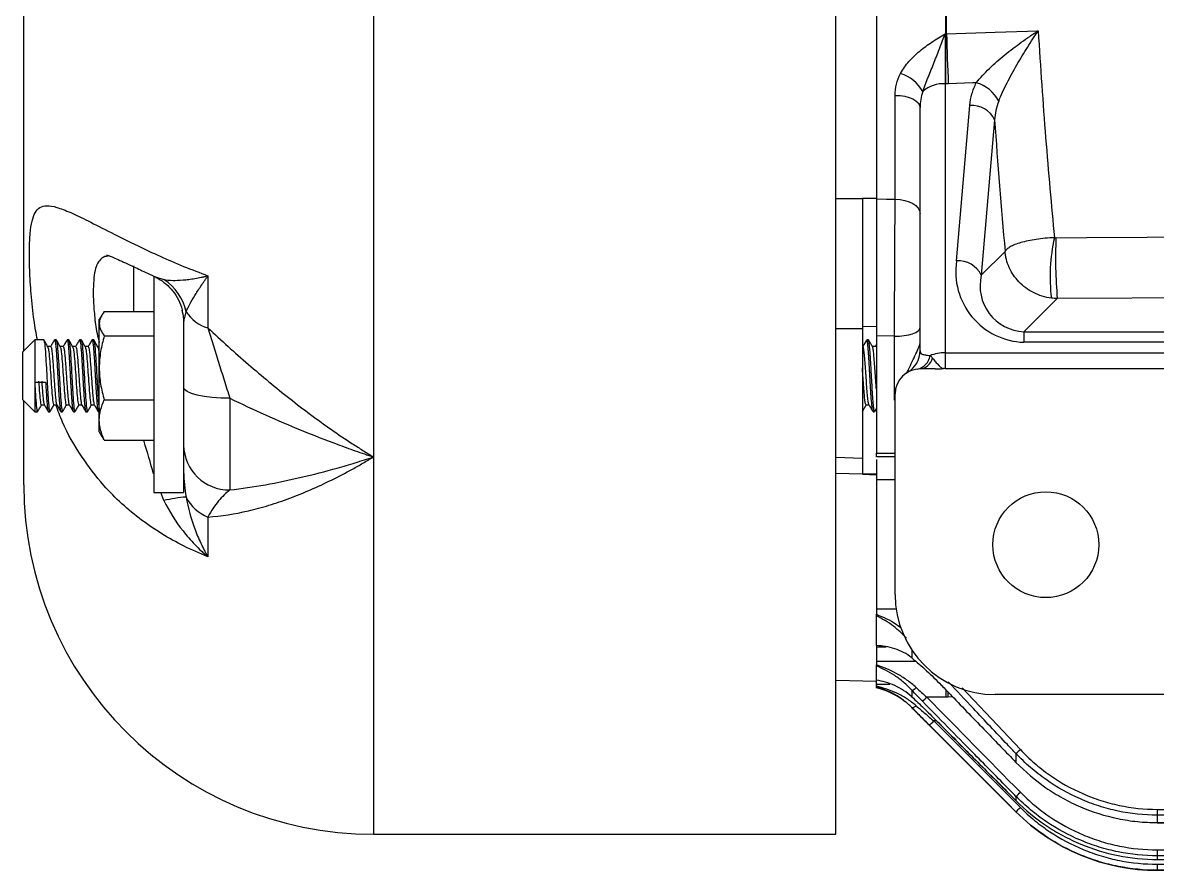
# Paper-space layout '_Bottom' of a CAD drawing. Header units: inches. Extents: x -10.2 to 13.8, y -6.6 to 10.2.
# Drawn here: x -10.12 to -4.44, y -6.63 to -2.39 of the extents above; entities that cross this region are included whole.
import ezdxf

# ---------------------------------------------------------------- set-up
doc = ezdxf.new("R2010")
doc.units = ezdxf.units.IN
doc.header["$MEASUREMENT"] = 0

psp = doc.layouts.new('_Bottom')

# ---------------------------------------------------------------- linework, layer by layer
at = {"color": 7, "linetype": 'Continuous', "lineweight": 25}
for p, q in [((-6.0475, -6.4497), (-6.0475, 6.4497)), ((-10.11, -4.0293), (-10.11, 4.0293)), ((-5.844, 3.2684), (-5.844, -3.2684)), ((-5.4972, -2.6921), (-5.4972, 2.6921)), ((-5.4928, -2.4416), (-5.4928, 2.4416)), ((-8.36, -2.2884), (-8.36, -6.4497)), ((-5.5, -2.4418), (-5.5, -4.1182)), ((-5.5, -2.4418), (-5.4972, -2.4418)), ((-5.4972, -2.6921), (-5.5, -2.6921)), ((-5.75, -3.2706), (-5.75, -2.7505)), ((-5.625, -4.0285), (-5.625, -2.8108)), ((-5.4432, -3.5795), (-5.3763, -2.8011)), ((-5.2522, -2.8728), (-5.3191, -3.6512)), ((-6.0475, -3.2666), (-5.914, -3.2674)), ((-5.844, -3.2672), (-5.914, -3.2674)), ((-5.3191, -3.6512), (-5.1999, -3.532)), ((-9.4654, -3.6522), (-9.4504, -3.6591)), ((-9.4588, -3.658), (-9.4588, -4.7383)), ((-9.188, -3.6534), (-9.188, -3.9144)), ((-4.9391, -3.7674), (-5.106, -3.9344)), ((-9.7189, -3.8506), (-9.7318, -3.873)), ((-9.7067, -3.8327), (-9.4588, -3.8327)), ((-9.7318, -4.4355), (-9.7318, -3.873)), ((-9.3097, -3.8648), (-9.3097, -4.7383)), ((-5.914, -3.9078), (-5.844, -3.9063)), ((-9.7067, -3.9538), (-9.4588, -3.9538)), ((-5.914, -3.9189), (-6.0475, -3.9193)), ((-5.914, -3.9189), (-5.914, -4.6471)), ((-5.7533, -3.9558), (-5.844, -3.9544)), ((-5.844, -3.9544), (-5.844, -4.5412)), ((-5.7533, -4.2755), (-5.7533, -3.9558)), ((-5.106, -3.9344), (-2.894, -3.9344)), ((-5.106, -3.9344), (-5.106, -3.9867)), ((-10.055, -3.9743), (-10.115, -4.0343)), ((-10.0099, -3.9743), (-10.055, -3.9743)), ((-10.055, -3.9743), (-10.055, -4.3343)), ((-10.0099, -3.9758), (-10.0095, -3.9744)), ((-9.9747, -4.0081), (-9.9898, -4.0081)), ((-9.9474, -3.9743), (-9.9552, -3.9743)), ((-9.9474, -3.9758), (-9.947, -3.9744)), ((-9.9122, -4.0081), (-9.9273, -4.0081)), ((-9.8849, -3.9743), (-9.8927, -3.9743)), ((-9.8849, -3.9758), (-9.8845, -3.9744)), ((-9.8497, -4.0081), (-9.8648, -4.0081)), ((-9.8224, -3.9743), (-9.8302, -3.9743)), ((-9.8224, -3.9758), (-9.822, -3.9744)), ((-9.7872, -4.0081), (-9.8023, -4.0081)), ((-9.7599, -3.9743), (-9.7677, -3.9743)), ((-9.7599, -3.9758), (-9.7595, -3.9744)), ((-9.7318, -4.0081), (-9.7398, -4.0081)), ((-5.8838, -3.9743), (-5.8917, -3.9743)), ((-5.8486, -4.0081), (-5.8637, -4.0081)), ((-5.8443, -3.9996), (-5.8497, -4.0088)), ((-2.894, -3.9867), (-5.106, -3.9867)), ((-10.115, -4.2743), (-10.115, -4.0343)), ((-5.5, -4.039), (-2.3598, -4.039)), ((-5.5496, -4.12), (-5.625, -4.12)), ((-5.5, -4.1182), (-2.37, -4.1182)), ((-10.055, -4.1864), (-10.0003, -4.1864)), ((-5.75, -5.25), (-5.75, -4.245)), ((-10.115, -4.2743), (-10.055, -4.3343)), ((-10.11, -4.6997), (-10.11, -4.2793)), ((-10.0216, -4.3004), (-10.0066, -4.3004)), ((-9.9591, -4.3004), (-9.9441, -4.3004)), ((-9.8966, -4.3004), (-9.8816, -4.3004)), ((-9.8341, -4.3004), (-9.8191, -4.3004)), ((-9.7716, -4.3004), (-9.7566, -4.3004)), ((-9.7067, -4.2753), (-9.4588, -4.2753)), ((-9.0788, -4.2669), (-9.0788, -4.7259)), ((-5.8955, -4.3004), (-5.8805, -4.3004)), ((-10.055, -4.3343), (-10.0411, -4.3343)), ((-9.9865, -4.3343), (-9.9786, -4.3343)), ((-9.9239, -4.3343), (-9.9161, -4.3343)), ((-9.8614, -4.3343), (-9.8536, -4.3343)), ((-9.7989, -4.3343), (-9.7911, -4.3343)), ((-9.7365, -4.3343), (-9.7318, -4.3343)), ((-5.8604, -4.3343), (-5.8526, -4.3343)), ((-5.8516, -4.3333), (-5.8435, -4.3195)), ((-9.7318, -4.4355), (-9.7189, -4.4579)), ((-9.7067, -4.4758), (-9.718, -4.4574)), ((-9.7067, -4.4758), (-9.4588, -4.4758)), ((-6.0475, -4.5624), (-5.914, -4.5659)), ((-5.75, -4.56), (-5.844, -4.56)), ((-5.914, -4.6471), (-6.0475, -4.6434)), ((-5.844, -4.6469), (-5.914, -4.6471)), ((-5.914, -4.6471), (-5.844, -4.6495)), ((-5.844, -4.6759), (-5.844, -5.3484)), ((-9.4588, -4.7383), (-9.3097, -4.7383)), ((-9.188, -4.8614), (-9.188, -5.0604)), ((-5.844, -5.5049), (-5.844, -5.3558)), ((-5.844, -5.5064), (-5.844, -5.6021)), ((-5.844, -5.7087), (-5.844, -5.6073)), ((-6.0475, -5.6773), (-5.844, -5.6826)), ((-5.844, -5.7161), (-5.844, -5.7116)), ((-5.6663, -5.7284), (-5.6663, -5.762)), ((-5.5194, -5.7035), (-5.5111, -5.7121)), ((-5.5106, -5.7115), (-5.511, -5.712)), ((-5.4972, -5.7633), (-5.591, -5.7633)), ((5.25, -5.75), (-5.25, -5.75)), ((-5.6663, -5.8163), (-5.1455, -6.3371)), ((-5.5568, -5.8822), (-5.1236, -6.3156)), ((-5.5446, -5.8796), (-5.5447, -5.8798)), ((-5.1455, -6.0457), (-5.1455, -6.0895)), ((-5.1455, -6.2811), (-5.1456, -6.2812)), ((-5.1455, -6.2599), (-5.1455, -6.2811)), ((-4.4384, -6.3248), (-4.4384, -6.3922)), ((-4.4384, -6.3248), (4.4384, -6.3248)), ((4.4384, -6.3537), (-4.4384, -6.3537)), ((-4.4384, -6.391), (4.4384, -6.391)), ((-4.4384, -6.3922), (4.4384, -6.3922)), ((-8.36, -6.4497), (-6.0475, -6.4497)), ((-4.4384, -6.5274), (-4.4384, -6.5756)), ((-4.4384, -6.5274), (4.4384, -6.5274)), ((4.4384, -6.5572), (-4.4384, -6.5572)), ((-4.4384, -6.5754), (4.4384, -6.5754)), ((-4.4384, -6.5756), (4.4384, -6.5756)), ((-4.4384, -6.5995), (4.4384, -6.5995)), ((-4.4384, -6.5995), (-4.4384, -6.63)), ((4.4384, -6.6297), (-4.4384, -6.6297)), ((-4.4384, -6.63), (4.4384, -6.63))]:
    psp.add_line(p, q, dxfattribs=at)
at = {"color": 8, "linetype": 'Continuous', "lineweight": 25}
for p, q in [((-9.5597, -3.8327), (-9.5597, -3.603)), ((-9.4504, -3.6592), (-9.4084, -3.6729)), ((-5.75, -4.2755), (-5.7533, -4.2755)), ((-5.844, -4.5412), (-5.75, -4.542)), ((-9.4084, -4.7791), (-9.4241, -4.7383)), ((-5.844, -5.3203), (-5.745, -5.3203)), ((-5.7946, -5.5128), (-5.844, -5.5128)), ((-5.6663, -5.5269), (-5.6663, -5.5668)), ((-5.844, -5.5823), (-5.648, -5.5823)), ((-5.844, -5.6974), (-5.7765, -5.6974)), ((-5.4972, -5.7248), (-5.4972, -5.7633)), ((-5.4152, -5.7158), (-5.1236, -6.0256)), ((-5.4872, -5.7357), (-5.4862, -5.7631)), ((-5.4618, -5.7622), (-5.4862, -5.7631)), ((-5.6663, -5.8154), (-5.6663, -5.8163)), ((-5.5423, -5.8822), (-5.5568, -5.8822)), ((-5.1455, -6.3367), (-5.1455, -6.3371))]:
    psp.add_line(p, q, dxfattribs=at)
at = {"color": 7, "linetype": 'Continuous', "lineweight": 25, "flags": 128}
for points in [[(-5.4928, -2.4416), (-5.2502, -2.4338), (-5.0342, -2.4269)], [(-5.3439, -2.6873), (-5.3618, -2.6879), (-5.4841, -2.6919)], [(-5.75, -2.7505), (-5.7256, -2.7517), (-5.7022, -2.7551), (-5.6806, -2.7607), (-5.6616, -2.7682), (-5.6461, -2.7773), (-5.6345, -2.7877), (-5.6274, -2.799), (-5.625, -2.8108)], [(-5.844, -3.2684), (-5.7939, -3.2696), (-5.75, -3.2706)], [(-5.75, -3.2706), (-5.7256, -3.272), (-5.7022, -3.2761), (-5.6806, -3.2827), (-5.6616, -3.2916), (-5.6461, -3.3025), (-5.6345, -3.3148), (-5.6274, -3.3283), (-5.625, -3.3423)], [(-4.9457, -3.4632), (-4.793, -3.4623), (-3.2742, -3.454), (-3.0768, -3.4529)], [(-3.0702, -3.7582), (-3.4417, -3.76), (-4.9391, -3.7674)], [(-5.7533, -3.9558), (-5.7284, -3.9552), (-5.7044, -3.9529), (-5.6823, -3.949), (-5.6628, -3.9438), (-5.6468, -3.9373), (-5.6348, -3.9299), (-5.6275, -3.9218), (-5.625, -3.9133)], [(-9.0788, -4.2669), (-9.1238, -4.2658), (-9.1671, -4.2627), (-9.2071, -4.2576), (-9.2421, -4.2508), (-9.2708, -4.2425), (-9.2921, -4.2331), (-9.3053, -4.2228), (-9.3097, -4.2121)], [(-5.5191, -5.7028), (-5.5194, -5.7034), (-5.5194, -5.7035)], [(-5.6444, -5.8066), (-5.648, -5.8093), (-5.6515, -5.8117), (-5.6548, -5.8137), (-5.6579, -5.8151), (-5.6607, -5.816), (-5.663, -5.8163), (-5.6649, -5.8161), (-5.6663, -5.8154)], [(-5.1455, -6.3367), (-5.1893, -6.2929), (-5.3646, -6.1175), (-5.5787, -5.9033)]]:
    psp.add_lwpolyline(points, dxfattribs=at)
at = {"color": 8, "linetype": 'Continuous', "lineweight": 25, "flags": 128}
psp.add_lwpolyline([(-5.75, -4.6744), (-5.7939, -4.6751), (-5.844, -4.6759)], dxfattribs=at)
at = {"color": 7, "linetype": 'Continuous', "lineweight": 25}
psp.add_circle((-4.996, -5), 0.265, dxfattribs=at)
for centre, radius, start, end in [((4.3907, -2.2224), 9.8859, 181.27033, 182.72206), ((-5.785, -2.8314), 0.2004, 29.9703, 71.9101), ((-5.509, -2.8446), 0.1527, 86.6244, 132.1188), ((-5.3931, -2.8615), 0.181, 26.9565, 74.22), ((-5.3661, -2.9267), 0.126, 25.3308, 94.6234), ((23.4663, -0.9271), 28.7844, 183.87591, 185.19222), ((-4.122, -3.6567), 0.8531, 166.8688, 187.3265), ((-2.4715, -3.5614), 2.4761, 177.7256, 184.7716), ((-5.0927, -3.6325), 0.3545, 171.41, 267.8429), ((-5.433, -3.7051), 0.126, 25.3308, 94.6234), ((-9.5462, -3.8869), 0.2545, 12.0732, 57.2344), ((-5.0949, -3.7042), 0.2304, 166.697, 267.241), ((-9.137, -3.7311), 0.1902, 212.6212, 254.4553), ((-5.75, -4.0285), 0.125, 300, 0), ((-5.6564, -4.0408), 0.082, 283.0232, 351.0949), ((-5.6347, -4.0454), 0.0752, 277.4295, 343.7603), ((-5.5021, -4.2312), 0.1922, 89.3728, 112.4312), ((-5.625, -4.245), 0.125, 90, 180), ((-9.082, -4.4982), 0.2277, 180.8406, 270.8167), ((-8.36, -4.6997), 1.75, 180, 270), ((-9.243, -5.4479), 0.6889, 94.5189, 103.8942), ((-9.1165, -4.6738), 0.2007, 205.7797, 249.1356), ((-5.25, -5.25), 0.5, 180, 270), ((-5.935, -6.085), 0.38, 51.4733, 76.1445), ((-5.6763, -5.6865), 0.043, 283.4041, 317.8248), ((-5.9632, -5.3928), 0.5251, 311.8346, 315.1312), ((-5.8578, -5.5915), 0.4184, 311.8326, 316.0005), ((-5.5481, -5.5846), 0.6121, 311.1285, 313.9125), ((-5.4894, -5.8763), 0.5152, 311.8732, 315.2375), ((-5.4233, -6.0263), 0.4165, 311.8242, 316.0111), ((-4.4384, -5.63), 1, 225, 270)]:
    psp.add_arc(centre, radius, start, end, dxfattribs=at)
for points, knots in [([(-5.3439, -2.6873), (-5.3345, -2.6752), (-5.3242, -2.6632), (-5.3022, -2.6393), (-5.2906, -2.6275), (-5.2662, -2.604), (-5.2535, -2.5924), (-5.2277, -2.5697), (-5.2146, -2.5586), (-5.1746, -2.5259), (-5.1469, -2.5048), (-5.1049, -2.4746), (-5.0909, -2.4647), (-5.0697, -2.4503), (-5.0626, -2.4455), (-5.0484, -2.4361), (-5.0413, -2.4314), (-5.0342, -2.4269)], [0, 0, 0, 0, 0.125, 0.125, 0.25, 0.25, 0.375, 0.375, 0.5, 0.5, 0.75, 0.75, 0.875, 0.875, 0.9375, 0.9375, 1, 1, 1, 1]), ([(-5.2318, -2.7794), (-5.2259, -2.7645), (-5.2194, -2.7494), (-5.2054, -2.7191), (-5.198, -2.7038), (-5.1824, -2.673), (-5.1743, -2.6576), (-5.1579, -2.6273), (-5.1495, -2.6123), (-5.1239, -2.5678), (-5.1063, -2.5384), (-5.0795, -2.4957), (-5.0705, -2.4816), (-5.0569, -2.4609), (-5.0524, -2.454), (-5.0433, -2.4404), (-5.0387, -2.4335), (-5.0342, -2.4269)], [0, 0, 0, 0, 0.125, 0.125, 0.25, 0.25, 0.375, 0.375, 0.5, 0.5, 0.75, 0.75, 0.875, 0.875, 0.9375, 0.9375, 1, 1, 1, 1]), ([(-5.0342, -2.4269), (-5.0286, -2.5187), (-5.0228, -2.6093), (-5.0104, -2.7878), (-5.0038, -2.8759), (-4.9834, -3.1354), (-4.9687, -3.3022), (-4.9528, -3.4629)], [0, 0, 0, 0, 0.25, 0.25, 0.5, 0.5, 1, 1, 1, 1]), ([(-5.7228, -2.6409), (-5.7116, -2.6194), (-5.6973, -2.5991), (-5.6649, -2.5618), (-5.6467, -2.5445), (-5.6074, -2.5122), (-5.5867, -2.4973), (-5.5439, -2.4689), (-5.522, -2.4554), (-5.5, -2.4418)], [0, 0, 0, 0, 0.25, 0.25, 0.5, 0.5, 0.75, 0.75, 1, 1, 1, 1]), ([(-5.6114, -2.7313), (-5.6035, -2.7063), (-5.5936, -2.6819), (-5.5739, -2.6332), (-5.564, -2.6088), (-5.545, -2.5601), (-5.5358, -2.5358), (-5.5178, -2.4879), (-5.5088, -2.4641), (-5.5, -2.4418)], [0, 0, 0, 0, 0.25, 0.25, 0.5, 0.5, 0.75, 0.75, 1, 1, 1, 1]), ([(-5.75, -2.7505), (-5.75, -2.7316), (-5.7476, -2.7127), (-5.7385, -2.6761), (-5.7318, -2.6583), (-5.7228, -2.6409)], [0, 0, 0, 0, 0.5, 0.5, 1, 1, 1, 1]), ([(-5.3763, -2.8011), (-5.3746, -2.7814), (-5.371, -2.7621), (-5.3603, -2.7242), (-5.3531, -2.7056), (-5.3439, -2.6873)], [0, 0, 0, 0, 0.5, 0.5, 1, 1, 1, 1]), ([(-5.6114, -2.7313), (-5.616, -2.7441), (-5.6193, -2.7572), (-5.6238, -2.7837), (-5.625, -2.7973), (-5.625, -2.8108)], [0, 0, 0, 0, 0.5, 0.5, 1, 1, 1, 1]), ([(-5.914, -3.2674), (-5.914, -3.3144), (-5.914, -3.3641), (-5.914, -3.4429), (-5.914, -3.4699), (-5.914, -3.5252), (-5.914, -3.553), (-5.914, -3.6089), (-5.914, -3.6371), (-5.914, -3.6937), (-5.914, -3.7222), (-5.914, -3.808), (-5.914, -3.8641), (-5.914, -3.9189)], [0, 0, 0, 0, 0.25, 0.25, 0.375, 0.375, 0.5, 0.5, 0.625, 0.625, 0.75, 0.75, 1, 1, 1, 1]), ([(-5.844, -3.2684), (-5.844, -3.318), (-5.844, -3.3706), (-5.844, -3.4402), (-5.844, -3.4543), (-5.844, -3.4829), (-5.844, -3.4975), (-5.844, -3.5412), (-5.844, -3.5706), (-5.844, -3.6297), (-5.844, -3.6594), (-5.844, -3.7043), (-5.844, -3.7193), (-5.844, -3.7494), (-5.844, -3.7645), (-5.844, -3.8392), (-5.844, -3.8976), (-5.844, -3.9544)], [0, 0, 0, 0, 0.25, 0.25, 0.3125, 0.3125, 0.375, 0.375, 0.5, 0.5, 0.625, 0.625, 0.6875, 0.6875, 0.75, 0.75, 1, 1, 1, 1]), ([(-5.7533, -3.9558), (-5.7531, -3.899), (-5.7529, -3.8409), (-5.7526, -3.7668), (-5.7525, -3.7519), (-5.7524, -3.7219), (-5.7523, -3.7068), (-5.7521, -3.6616), (-5.752, -3.6318), (-5.7517, -3.5728), (-5.7516, -3.5436), (-5.7513, -3.5001), (-5.7513, -3.4857), (-5.7511, -3.4571), (-5.751, -3.4428), (-5.7506, -3.3728), (-5.7503, -3.3201), (-5.75, -3.2706)], [0, 0, 0, 0, 0.25, 0.25, 0.3125, 0.3125, 0.375, 0.375, 0.5, 0.5, 0.625, 0.625, 0.6875, 0.6875, 0.75, 0.75, 1, 1, 1, 1]), ([(-4.9528, -3.4629), (-4.9686, -3.4635), (-4.9841, -3.4645), (-5.0149, -3.4673), (-5.0298, -3.4691), (-5.0584, -3.4734), (-5.0721, -3.4759), (-5.0977, -3.4814), (-5.1095, -3.4843), (-5.1315, -3.4908), (-5.1417, -3.4942), (-5.1596, -3.5014), (-5.1676, -3.5051), (-5.1809, -3.5127), (-5.1864, -3.5165), (-5.1928, -3.5223), (-5.1946, -3.5242), (-5.1978, -3.5281), (-5.199, -3.5301), (-5.1999, -3.532)], [0, 0, 0, 0, 0.125, 0.125, 0.25, 0.25, 0.375, 0.375, 0.5, 0.5, 0.625, 0.625, 0.75, 0.75, 0.875, 0.875, 0.9375, 0.9375, 1, 1, 1, 1]), ([(-9.695, -3.5491), (-9.6953, -3.549), (-9.6964, -3.5487), (-9.687, -3.5516), (-9.6677, -3.5591), (-9.6392, -3.5714), (-9.6006, -3.5892), (-9.5524, -3.6116), (-9.5073, -3.6329), (-9.4738, -3.6483), (-9.4654, -3.6522)], [0, 0, 0, 0, 0.044156, 0.160276, 0.288621, 0.432584, 0.571425, 0.713312, 0.927673, 1, 1, 1, 1]), ([(-4.9681, -3.7655), (-4.9838, -3.7635), (-4.9992, -3.7602), (-5.0293, -3.751), (-5.0438, -3.7451), (-5.0715, -3.731), (-5.0848, -3.7228), (-5.1091, -3.7048), (-5.1203, -3.6949), (-5.1409, -3.6736), (-5.1503, -3.662), (-5.1666, -3.6379), (-5.1737, -3.6252), (-5.1853, -3.5994), (-5.1899, -3.5863), (-5.1951, -3.5662), (-5.1965, -3.5594), (-5.1987, -3.5458), (-5.1995, -3.5389), (-5.1999, -3.532)], [0, 0, 0, 0, 0.125, 0.125, 0.25, 0.25, 0.375, 0.375, 0.5, 0.5, 0.625, 0.625, 0.75, 0.75, 0.875, 0.875, 0.9375, 0.9375, 1, 1, 1, 1]), ([(-9.4503, -3.662), (-9.4461, -3.6638), (-9.4277, -3.6715), (-9.3973, -3.6939), (-9.3618, -3.7294), (-9.3348, -3.7735), (-9.3193, -3.8084), (-9.3167, -3.8284), (-9.3164, -3.8309)], [0, 0, 0, 0, 0.062261, 0.275756, 0.500242, 0.731372, 0.965611, 1, 1, 1, 1]), ([(-9.4084, -3.6729), (-9.3818, -3.6771), (-9.3498, -3.6777), (-9.3037, -3.6737), (-9.2941, -3.6727), (-9.2744, -3.6702), (-9.2642, -3.6687), (-9.2433, -3.6651), (-9.2326, -3.6631), (-9.2161, -3.6598), (-9.2106, -3.6586), (-9.1994, -3.6561), (-9.1937, -3.6548), (-9.188, -3.6534)], [0, 0, 0, 0, 0.5, 0.5, 0.625, 0.625, 0.75, 0.75, 0.875, 0.875, 0.9375, 0.9375, 1, 1, 1, 1]), ([(-9.2973, -3.8337), (-9.2874, -3.8096), (-9.2727, -3.7828), (-9.245, -3.7379), (-9.2348, -3.7222), (-9.2182, -3.6973), (-9.2125, -3.6888), (-9.2035, -3.6758), (-9.2005, -3.6714), (-9.1943, -3.6624), (-9.1912, -3.6579), (-9.188, -3.6534)], [0, 0, 0, 0, 0.5, 0.5, 0.75, 0.75, 0.875, 0.875, 0.9375, 0.9375, 1, 1, 1, 1]), ([(-9.7067, -3.8327), (-9.7144, -3.8426), (-9.7207, -3.8526), (-9.7294, -3.8728), (-9.7318, -3.883), (-9.7318, -3.8933)], [0, 0, 0, 0, 0.5, 0.5, 1, 1, 1, 1]), ([(-9.2973, -3.8337), (-9.3006, -3.8437), (-9.3036, -3.8531), (-9.3082, -3.8703), (-9.3097, -3.8782), (-9.3097, -3.885)], [0, 0, 0, 0, 0.5, 0.5, 1, 1, 1, 1]), ([(-9.7318, -3.8933), (-9.7318, -3.8984), (-9.7312, -3.9036), (-9.7289, -3.9138), (-9.7272, -3.9189), (-9.7207, -3.934), (-9.7144, -3.944), (-9.7067, -3.9538)], [0, 0, 0, 0, 0.25, 0.25, 0.5, 0.5, 1, 1, 1, 1]), ([(-9.188, -3.9144), (-9.1213, -3.9771), (-9.054, -4.0381), (-8.9518, -4.1267), (-8.9175, -4.1557), (-8.8486, -4.2129), (-8.8137, -4.241), (-8.7093, -4.3232), (-8.6398, -4.375), (-8.5352, -4.4481), (-8.5003, -4.4717), (-8.4478, -4.506), (-8.4302, -4.5172), (-8.4039, -4.5337), (-8.3908, -4.5419), (-8.3776, -4.55), (-8.3688, -4.5553), (-8.3643, -4.558), (-8.36, -4.5606)], [0, 0, 0, 0, 0.25, 0.25, 0.375, 0.375, 0.5, 0.5, 0.75, 0.75, 0.875, 0.875, 0.9375, 0.9375, 0.96875, 0.984375, 0.984375, 1, 1, 1, 1]), ([(-9.188, -3.9144), (-9.1798, -3.942), (-9.1712, -3.9703), (-9.1535, -4.0277), (-9.1444, -4.0569), (-9.1259, -4.1158), (-9.1165, -4.1456), (-9.0977, -4.2058), (-9.0882, -4.2361), (-9.0788, -4.2669)], [0, 0, 0, 0, 0.25, 0.25, 0.5, 0.5, 0.75, 0.75, 1, 1, 1, 1]), ([(-9.9562, -3.9763), (-9.956, -3.9756), (-9.9549, -3.9719), (-9.9532, -3.977), (-9.9507, -3.9914), (-9.9482, -4.0154), (-9.9457, -4.0497), (-9.9433, -4.0886), (-9.9407, -4.1333), (-9.9383, -4.1778), (-9.9358, -4.2242), (-9.9337, -4.2556), (-9.9324, -4.2735), (-9.932, -4.2788), (-9.9316, -4.284), (-9.9305, -4.2969), (-9.9288, -4.3153), (-9.9264, -4.3319), (-9.9247, -4.3324), (-9.9239, -4.3326)], [0, 0, 0, 0, 0.020491, 0.10204, 0.165787, 0.254756, 0.322596, 0.402633, 0.480329, 0.557298, 0.629404, 0.724836, 0.740941, 0.750333, 0.762172, 0.778654, 0.848171, 0.929815, 1, 1, 1, 1]), ([(-9.7067, -3.9538), (-9.7144, -3.9801), (-9.7207, -4.0066), (-9.7294, -4.0602), (-9.7318, -4.0872), (-9.7318, -4.1146)], [0, 0, 0, 0, 0.5, 0.5, 1, 1, 1, 1]), ([(-5.8526, -4.3319), (-5.8531, -4.3324), (-5.8543, -4.3337), (-5.8559, -4.325), (-5.8578, -4.3119), (-5.8598, -4.2897), (-5.8627, -4.2508), (-5.8657, -4.201), (-5.8687, -4.1436), (-5.8714, -4.098), (-5.8734, -4.0655), (-5.8751, -4.0384), (-5.8776, -4.0053), (-5.8807, -3.9827), (-5.8826, -3.9726), (-5.8836, -3.9752), (-5.8838, -3.9757)], [0, 0, 0, 0, 0.049945, 0.115517, 0.150986, 0.225344, 0.324694, 0.419022, 0.509715, 0.628306, 0.660768, 0.702088, 0.799609, 0.903586, 0.9825, 1, 1, 1, 1]), ([(-9.9893, -4.0089), (-9.9926, -4.0032), (-9.9992, -3.9919), (-10.0057, -3.9806), (-10.009, -3.9749)], [0, 0, 0, 0, 0.499774, 1, 1, 1, 1]), ([(-10.009, -3.9765), (-10.0077, -3.9809), (-10.0049, -3.9903), (-10.0006, -4.0446), (-9.9965, -4.1142), (-9.9923, -4.1908), (-9.9879, -4.2656), (-9.9835, -4.318), (-9.98, -4.3401), (-9.9781, -4.3319), (-9.9778, -4.3303)], [0, 0, 0, 0, 0.130417, 0.276213, 0.403027, 0.529829, 0.675502, 0.820073, 0.966675, 1, 1, 1, 1]), ([(-9.9893, -4.0105), (-9.9881, -4.014), (-9.9853, -4.0215), (-9.9811, -4.0653), (-9.9769, -4.1217), (-9.9728, -4.1839), (-9.9684, -4.2448), (-9.964, -4.2867), (-9.9607, -4.305), (-9.9591, -4.3), (-9.9591, -4.2998)], [0, 0, 0, 0, 0.129796, 0.280342, 0.411287, 0.542219, 0.69264, 0.841917, 0.993299, 1, 1, 1, 1]), ([(-9.9562, -3.9752), (-9.9595, -3.9808), (-9.9659, -3.9918), (-9.9722, -4.0028), (-9.9753, -4.0081)], [0, 0, 0, 0, 0.5163, 1, 1, 1, 1]), ([(-9.9747, -4.0091), (-9.9745, -4.0088), (-9.9733, -4.0074), (-9.9714, -4.0155), (-9.9686, -4.0333), (-9.9659, -4.0608), (-9.9633, -4.0949), (-9.9605, -4.1333), (-9.9578, -4.1733), (-9.9552, -4.2119), (-9.9524, -4.2463), (-9.9497, -4.2737), (-9.9472, -4.2927), (-9.9455, -4.2969), (-9.9446, -4.2989)], [0, 0, 0, 0, 0.0243633, 0.112752, 0.203197, 0.2931041, 0.3815948, 0.4721393, 0.5618058, 0.6504632, 0.7410725, 0.8304654, 0.9193538, 1, 1, 1, 1]), ([(-9.9268, -4.0089), (-9.9301, -4.0032), (-9.9367, -3.9919), (-9.9432, -3.9806), (-9.9465, -3.9749)], [0, 0, 0, 0, 0.499774, 1, 1, 1, 1]), ([(-9.9465, -3.9765), (-9.9452, -3.9809), (-9.9424, -3.9903), (-9.9381, -4.0446), (-9.934, -4.1142), (-9.9298, -4.1908), (-9.9254, -4.2656), (-9.921, -4.318), (-9.9175, -4.3401), (-9.9156, -4.3319), (-9.9153, -4.3303)], [0, 0, 0, 0, 0.1304172, 0.2762127, 0.4030266, 0.5298285, 0.6755023, 0.8200725, 0.9666748, 1, 1, 1, 1]), ([(-9.9268, -4.0105), (-9.9256, -4.014), (-9.9228, -4.0215), (-9.9186, -4.0653), (-9.9144, -4.1217), (-9.9103, -4.1839), (-9.9059, -4.2448), (-9.9015, -4.2867), (-9.8982, -4.305), (-9.8966, -4.3), (-9.8966, -4.2998)], [0, 0, 0, 0, 0.129796, 0.280342, 0.411287, 0.542219, 0.69264, 0.841917, 0.993299, 1, 1, 1, 1]), ([(-9.8937, -3.9752), (-9.897, -3.9808), (-9.9034, -3.9918), (-9.9097, -4.0028), (-9.9128, -4.0081)], [0, 0, 0, 0, 0.5163, 1, 1, 1, 1]), ([(-9.9122, -4.0085), (-9.9121, -4.0084), (-9.9111, -4.0067), (-9.9094, -4.0134), (-9.9066, -4.0291), (-9.9039, -4.0551), (-9.9013, -4.088), (-9.8985, -4.1259), (-9.8958, -4.1658), (-9.8932, -4.2049), (-9.8904, -4.2402), (-9.8877, -4.2695), (-9.8852, -4.2893), (-9.8832, -4.2991), (-9.8822, -4.2991), (-9.8822, -4.2991)], [0, 0, 0, 0, 0.0076282, 0.0961295, 0.1864326, 0.2768302, 0.3653136, 0.4557802, 0.5459989, 0.6345293, 0.7251252, 0.8151313, 0.9037736, 0.9944639, 1, 1, 1, 1]), ([(-9.8927, -3.9752), (-9.8922, -3.9753), (-9.8909, -3.9755), (-9.8886, -3.988), (-9.886, -4.0113), (-9.8835, -4.0442), (-9.8813, -4.0813), (-9.8787, -4.1246), (-9.8762, -4.1696), (-9.8738, -4.2157), (-9.8711, -4.2582), (-9.8686, -4.2904), (-9.8664, -4.3142), (-9.8641, -4.331), (-9.8623, -4.3326), (-9.8614, -4.3334)], [0, 0, 0, 0, 0.051882, 0.126612, 0.220358, 0.290657, 0.367729, 0.447323, 0.528724, 0.604662, 0.695681, 0.779145, 0.834925, 0.918506, 1, 1, 1, 1]), ([(-9.8643, -4.0089), (-9.8676, -4.0032), (-9.8742, -3.9919), (-9.8807, -3.9806), (-9.884, -3.9749)], [0, 0, 0, 0, 0.499774, 1, 1, 1, 1]), ([(-9.884, -3.9765), (-9.8827, -3.9809), (-9.8799, -3.9903), (-9.8756, -4.0446), (-9.8715, -4.1142), (-9.8673, -4.1908), (-9.8629, -4.2656), (-9.8585, -4.318), (-9.855, -4.3401), (-9.8531, -4.3319), (-9.8528, -4.3303)], [0, 0, 0, 0, 0.130417, 0.276213, 0.403027, 0.529829, 0.675502, 0.820073, 0.966675, 1, 1, 1, 1]), ([(-9.8643, -4.0105), (-9.8631, -4.014), (-9.8603, -4.0215), (-9.8561, -4.0653), (-9.8519, -4.1217), (-9.8478, -4.1839), (-9.8434, -4.2448), (-9.839, -4.2867), (-9.8357, -4.305), (-9.8341, -4.3), (-9.8341, -4.2998)], [0, 0, 0, 0, 0.129796, 0.280342, 0.411287, 0.542219, 0.69264, 0.841917, 0.993299, 1, 1, 1, 1]), ([(-9.8312, -3.9752), (-9.8345, -3.9808), (-9.8409, -3.9918), (-9.8472, -4.0028), (-9.8503, -4.0081)], [0, 0, 0, 0, 0.5163, 1, 1, 1, 1]), ([(-9.8497, -4.0086), (-9.8489, -4.0092), (-9.8473, -4.0106), (-9.8447, -4.0255), (-9.8419, -4.0495), (-9.8393, -4.0814), (-9.8366, -4.1185), (-9.8338, -4.1582), (-9.8312, -4.1977), (-9.8285, -4.234), (-9.8257, -4.2646), (-9.8232, -4.2863), (-9.8211, -4.2978), (-9.8199, -4.2983), (-9.8197, -4.2984)], [0, 0, 0, 0, 0.079495, 0.169374, 0.259981, 0.348518, 0.438624, 0.529115, 0.617579, 0.707878, 0.798219, 0.886675, 0.977132, 1, 1, 1, 1]), ([(-9.8302, -3.9756), (-9.8298, -3.9753), (-9.8288, -3.9745), (-9.8278, -3.9795), (-9.827, -3.984), (-9.8264, -3.9875), (-9.8255, -3.9941), (-9.8241, -4.0069), (-9.8227, -4.0227), (-9.821, -4.0445), (-9.8192, -4.0742), (-9.8167, -4.117), (-9.8141, -4.1621), (-9.8118, -4.2067), (-9.8092, -4.2481), (-9.8071, -4.2779), (-9.8055, -4.2975), (-9.8039, -4.3141), (-9.8021, -4.3271), (-9.8004, -4.3328), (-9.7996, -4.3338), (-9.7992, -4.3344), (-9.799, -4.3339), (-9.7989, -4.3337)], [0, 0, 0, 0, 0.03757, 0.092255, 0.108022, 0.116051, 0.145952, 0.196361, 0.248079, 0.276225, 0.354441, 0.434452, 0.514397, 0.592592, 0.672398, 0.752513, 0.791976, 0.830952, 0.9105, 0.965224, 0.98169, 0.990872, 1, 1, 1, 1]), ([(-9.8018, -4.0089), (-9.8051, -4.0032), (-9.8117, -3.9919), (-9.8182, -3.9806), (-9.8215, -3.9749)], [0, 0, 0, 0, 0.499774, 1, 1, 1, 1]), ([(-9.8215, -3.9765), (-9.8202, -3.9809), (-9.8174, -3.9903), (-9.8131, -4.0446), (-9.809, -4.1142), (-9.8048, -4.1908), (-9.8004, -4.2656), (-9.796, -4.318), (-9.7925, -4.3401), (-9.7906, -4.3319), (-9.7903, -4.3303)], [0, 0, 0, 0, 0.130417, 0.276213, 0.403027, 0.529829, 0.675502, 0.820073, 0.966675, 1, 1, 1, 1]), ([(-9.8018, -4.0105), (-9.8006, -4.014), (-9.7978, -4.0215), (-9.7936, -4.0653), (-9.7894, -4.1217), (-9.7853, -4.1839), (-9.7809, -4.2448), (-9.7765, -4.2867), (-9.7732, -4.305), (-9.7716, -4.3), (-9.7716, -4.2998)], [0, 0, 0, 0, 0.129796, 0.280342, 0.411287, 0.542219, 0.69264, 0.841917, 0.993299, 1, 1, 1, 1]), ([(-9.7687, -3.9752), (-9.772, -3.9808), (-9.7784, -3.9918), (-9.7847, -4.0028), (-9.7878, -4.0081)], [0, 0, 0, 0, 0.5163, 1, 1, 1, 1]), ([(-9.7872, -4.0092), (-9.7866, -4.0093), (-9.7851, -4.0095), (-9.7827, -4.0221), (-9.7799, -4.0443), (-9.7773, -4.0749), (-9.7746, -4.1112), (-9.7718, -4.1507), (-9.7692, -4.1904), (-9.7665, -4.2275), (-9.7637, -4.2594), (-9.7612, -4.2829), (-9.7589, -4.2964), (-9.7576, -4.2977), (-9.7572, -4.2981)], [0, 0, 0, 0, 0.062944, 0.152291, 0.24299, 0.331805, 0.421439, 0.512087, 0.60071, 0.690597, 0.78116, 0.869654, 0.959763, 1, 1, 1, 1]), ([(-9.7687, -3.9758), (-9.7684, -3.9751), (-9.7678, -3.9738), (-9.7664, -3.975), (-9.7646, -3.9816), (-9.7621, -4.0012), (-9.7595, -4.0302), (-9.7572, -4.0668), (-9.7546, -4.1089), (-9.7529, -4.1392), (-9.752, -4.1547), (-9.752, -4.1559), (-9.7518, -4.1598), (-9.751, -4.1742), (-9.7495, -4.2025), (-9.7474, -4.2368), (-9.7458, -4.2609), (-9.745, -4.2721), (-9.7447, -4.2753), (-9.7438, -4.2872), (-9.7422, -4.307), (-9.7398, -4.3261), (-9.7378, -4.3349), (-9.7367, -4.3334), (-9.7365, -4.3331)], [0, 0, 0, 0, 0.026893, 0.053755, 0.129548, 0.207053, 0.28458, 0.36038, 0.437675, 0.515353, 0.516093, 0.517369, 0.521527, 0.536268, 0.591389, 0.668422, 0.72398, 0.739314, 0.743861, 0.746328, 0.822478, 0.899198, 0.977019, 1, 1, 1, 1]), ([(-9.7393, -4.0089), (-9.7426, -4.0032), (-9.7492, -3.9919), (-9.7557, -3.9806), (-9.759, -3.9749)], [0, 0, 0, 0, 0.499774, 1, 1, 1, 1]), ([(-9.759, -3.9765), (-9.7577, -3.9809), (-9.7549, -3.9903), (-9.7506, -4.0447), (-9.7465, -4.1141), (-9.7423, -4.1913), (-9.7379, -4.2635), (-9.7345, -4.3121), (-9.7324, -4.3192), (-9.7318, -4.3211)], [0, 0, 0, 0, 0.149653, 0.316953, 0.462471, 0.607975, 0.775135, 0.941029, 1, 1, 1, 1]), ([(-9.7393, -4.0105), (-9.7381, -4.0136), (-9.7356, -4.0195), (-9.733, -4.0474), (-9.7318, -4.0607)], [0, 0, 0, 0, 0.520641, 1, 1, 1, 1]), ([(-5.8926, -3.9751), (-5.8959, -3.9808), (-5.9025, -3.9922), (-5.9091, -4.0035), (-5.9124, -4.0092)], [0, 0, 0, 0, 0.500226, 1, 1, 1, 1]), ([(-5.881, -4.2978), (-5.8817, -4.2969), (-5.8834, -4.2945), (-5.8861, -4.2745), (-5.8893, -4.2418), (-5.8926, -4.1997), (-5.8955, -4.1531), (-5.8989, -4.1068), (-5.9019, -4.0651), (-5.9051, -4.0322), (-5.9084, -4.0124), (-5.9106, -4.0058), (-5.912, -4.0094), (-5.9124, -4.0102)], [0, 0, 0, 0, 0.063136, 0.163538, 0.264351, 0.366079, 0.465772, 0.567717, 0.667927, 0.768945, 0.87056, 0.970308, 1, 1, 1, 1]), ([(-5.8613, -4.331), (-5.862, -4.3302), (-5.8638, -4.3281), (-5.8666, -4.3022), (-5.87, -4.2588), (-5.8735, -4.2027), (-5.8766, -4.1414), (-5.8802, -4.0815), (-5.8834, -4.0295), (-5.8869, -3.9929), (-5.8895, -3.9743), (-5.8912, -3.9762), (-5.8917, -3.9768)], [0, 0, 0, 0, 0.065116, 0.175884, 0.286633, 0.397383, 0.508147, 0.618894, 0.729667, 0.840414, 0.951183, 1, 1, 1, 1]), ([(-5.8632, -4.009), (-5.8665, -4.0033), (-5.8731, -3.992), (-5.8796, -3.9806), (-5.8829, -3.975)], [0, 0, 0, 0, 0.499761, 1, 1, 1, 1]), ([(-5.844, -4.221), (-5.8443, -4.2172), (-5.8457, -4.1996), (-5.8479, -4.1647), (-5.8512, -4.1179), (-5.8544, -4.0746), (-5.8574, -4.0396), (-5.8605, -4.0161), (-5.8624, -4.0118), (-5.8632, -4.0099)], [0, 0, 0, 0, 0.045145, 0.207418, 0.372686, 0.53705, 0.700024, 0.865865, 1, 1, 1, 1]), ([(-5.625, -4.0285), (-5.625, -4.0328), (-5.6243, -4.0365), (-5.6211, -4.0426), (-5.6185, -4.0449), (-5.6106, -4.048), (-5.6053, -4.0488), (-5.592, -4.0506), (-5.5841, -4.0515), (-5.5754, -4.0535)], [0, 0, 0, 0, 0.25, 0.25, 0.5, 0.5, 0.75, 0.75, 1, 1, 1, 1]), ([(-5.5625, -4.0664), (-5.5573, -4.0728), (-5.5523, -4.079), (-5.5428, -4.0904), (-5.5382, -4.0957), (-5.5295, -4.1048), (-5.5252, -4.1087), (-5.5169, -4.1149), (-5.5128, -4.1172), (-5.5087, -4.1185)], [0, 0, 0, 0, 0.25, 0.25, 0.5, 0.5, 0.75, 0.75, 1, 1, 1, 1]), ([(-9.7318, -4.1146), (-9.7318, -4.1282), (-9.7312, -4.1419), (-9.7289, -4.169), (-9.7272, -4.1825), (-9.7207, -4.2227), (-9.7144, -4.2491), (-9.7067, -4.2753)], [0, 0, 0, 0, 0.25, 0.25, 0.5, 0.5, 1, 1, 1, 1]), ([(-5.8955, -4.3002), (-5.8966, -4.299), (-5.8987, -4.2965), (-5.9018, -4.2747), (-5.9049, -4.2417), (-5.9082, -4.1998), (-5.911, -4.1552), (-5.9131, -4.127), (-5.914, -4.1138)], [0, 0, 0, 0, 0.167027, 0.337731, 0.509135, 0.682095, 0.851593, 1, 1, 1, 1]), ([(-10.055, -4.1864), (-10.0535, -4.213), (-10.0504, -4.2658), (-10.046, -4.3179), (-10.0425, -4.3401), (-10.0406, -4.3319), (-10.0403, -4.3303)], [0, 0, 0, 0, 0.3098312, 0.6173152, 0.9291212, 1, 1, 1, 1]), ([(-10.0355, -4.1804), (-10.0339, -4.202), (-10.0309, -4.245), (-10.0265, -4.2866), (-10.0232, -4.305), (-10.0216, -4.3), (-10.0216, -4.2998)], [0, 0, 0, 0, 0.3285861, 0.6546746, 0.985362, 1, 1, 1, 1]), ([(-10.0198, -4.1804), (-10.019, -4.1931), (-10.0172, -4.2188), (-10.0144, -4.252), (-10.0118, -4.2779), (-10.0094, -4.2944), (-10.0078, -4.2971), (-10.0072, -4.2983)], [0, 0, 0, 0, 0.2115811, 0.4267274, 0.6376317, 0.8499271, 1, 1, 1, 1]), ([(-10.0003, -4.1864), (-9.9996, -4.1992), (-9.9979, -4.2298), (-9.9953, -4.269), (-9.9928, -4.2998), (-9.9905, -4.3219), (-9.9883, -4.334), (-9.9869, -4.3331), (-9.9865, -4.3328)], [0, 0, 0, 0, 0.1579209, 0.3770425, 0.5460433, 0.694519, 0.9103796, 1, 1, 1, 1]), ([(-10.0403, -4.3336), (-10.037, -4.3279), (-10.0306, -4.3169), (-10.0242, -4.3058), (-10.021, -4.3004)], [0, 0, 0, 0, 0.512766, 1, 1, 1, 1]), ([(-10.0072, -4.2994), (-10.0039, -4.305), (-9.9973, -4.3163), (-9.9907, -4.3277), (-9.9875, -4.3333)], [0, 0, 0, 0, 0.499825, 1, 1, 1, 1]), ([(-9.9778, -4.3336), (-9.9745, -4.3279), (-9.9681, -4.3169), (-9.9617, -4.3058), (-9.9585, -4.3004)], [0, 0, 0, 0, 0.512766, 1, 1, 1, 1]), ([(-9.9447, -4.2994), (-9.9414, -4.305), (-9.9348, -4.3163), (-9.9282, -4.3277), (-9.925, -4.3333)], [0, 0, 0, 0, 0.499825, 1, 1, 1, 1]), ([(-9.9153, -4.3336), (-9.912, -4.3279), (-9.9056, -4.3169), (-9.8992, -4.3058), (-9.896, -4.3004)], [0, 0, 0, 0, 0.512766, 1, 1, 1, 1]), ([(-9.8822, -4.2994), (-9.8789, -4.305), (-9.8723, -4.3163), (-9.8657, -4.3277), (-9.8625, -4.3333)], [0, 0, 0, 0, 0.499825, 1, 1, 1, 1]), ([(-9.8528, -4.3336), (-9.8495, -4.3279), (-9.8431, -4.3169), (-9.8367, -4.3058), (-9.8335, -4.3004)], [0, 0, 0, 0, 0.512766, 1, 1, 1, 1]), ([(-9.8197, -4.2994), (-9.8164, -4.305), (-9.8098, -4.3163), (-9.8032, -4.3277), (-9.8, -4.3333)], [0, 0, 0, 0, 0.499825, 1, 1, 1, 1]), ([(-9.7903, -4.3336), (-9.787, -4.3279), (-9.7806, -4.3169), (-9.7742, -4.3058), (-9.771, -4.3004)], [0, 0, 0, 0, 0.512766, 1, 1, 1, 1]), ([(-9.7572, -4.2994), (-9.7539, -4.305), (-9.7473, -4.3163), (-9.7407, -4.3277), (-9.7375, -4.3333)], [0, 0, 0, 0, 0.499825, 1, 1, 1, 1]), ([(-9.7318, -4.3756), (-9.7318, -4.3586), (-9.7294, -4.3414), (-9.7206, -4.308), (-9.7143, -4.2916), (-9.7067, -4.2753)], [0, 0, 0, 0, 0.5, 0.5, 1, 1, 1, 1]), ([(-9.0788, -4.2669), (-8.96, -4.3243), (-8.841, -4.3777), (-8.6615, -4.4514), (-8.6015, -4.4749), (-8.5112, -4.5084), (-8.481, -4.5193), (-8.4357, -4.5351), (-8.413, -4.5429), (-8.3903, -4.5506), (-8.3751, -4.5556), (-8.3675, -4.5582), (-8.36, -4.5606)], [0, 0, 0, 0, 0.5, 0.5, 0.75, 0.75, 0.875, 0.875, 0.9375, 0.96875, 0.96875, 1, 1, 1, 1]), ([(-5.9141, -4.3333), (-5.9108, -4.3277), (-5.9044, -4.3167), (-5.898, -4.3057), (-5.895, -4.3004)], [0, 0, 0, 0, 0.515478, 1, 1, 1, 1]), ([(-5.881, -4.2995), (-5.8777, -4.3052), (-5.8711, -4.3165), (-5.8646, -4.3279), (-5.8613, -4.3335)], [0, 0, 0, 0, 0.499791, 1, 1, 1, 1]), ([(-9.7067, -4.4758), (-9.7143, -4.4595), (-9.7207, -4.4428), (-9.7295, -4.4093), (-9.7318, -4.3925), (-9.7318, -4.3756)], [0, 0, 0, 0, 0.5, 0.5, 1, 1, 1, 1]), ([(-5.844, -4.56), (-5.844, -4.56), (-5.844, -4.5584), (-5.844, -4.5537), (-5.844, -4.5517), (-5.844, -4.547), (-5.844, -4.5443), (-5.844, -4.5412)], [0, 0, 0, 0, 0.5, 0.5, 0.75, 0.75, 1, 1, 1, 1]), ([(-9.188, -4.8614), (-9.1213, -4.8569), (-9.054, -4.8463), (-8.9518, -4.8224), (-8.9175, -4.8132), (-8.8486, -4.792), (-8.8137, -4.7802), (-8.7093, -4.7411), (-8.6398, -4.7106), (-8.5352, -4.6589), (-8.5003, -4.6406), (-8.4478, -4.6117), (-8.4302, -4.6018), (-8.4039, -4.5866), (-8.3908, -4.579), (-8.3776, -4.5711), (-8.3688, -4.5659), (-8.3643, -4.5632), (-8.36, -4.5606)], [0, 0, 0, 0, 0.25, 0.25, 0.375, 0.375, 0.5, 0.5, 0.75, 0.75, 0.875, 0.875, 0.9375, 0.9375, 0.96875, 0.984375, 0.984375, 1, 1, 1, 1]), ([(-9.0788, -4.7259), (-8.96, -4.7119), (-8.841, -4.6903), (-8.6615, -4.6485), (-8.6015, -4.633), (-8.5112, -4.6075), (-8.481, -4.5986), (-8.4357, -4.5848), (-8.413, -4.5777), (-8.3903, -4.5705), (-8.3751, -4.5656), (-8.3675, -4.5631), (-8.36, -4.5606)], [0, 0, 0, 0, 0.5, 0.5, 0.75, 0.75, 0.875, 0.875, 0.9375, 0.96875, 0.96875, 1, 1, 1, 1]), ([(-5.844, -4.5738), (-5.844, -4.5758), (-5.844, -4.5857), (-5.844, -4.6192), (-5.844, -4.6569), (-5.844, -4.6759)], [0, 0, 0, 0, 0.112181, 0.551616, 1, 1, 1, 1]), ([(-9.3097, -4.6344), (-9.3097, -4.6564), (-9.3082, -4.6779), (-9.3036, -4.72), (-9.3006, -4.7407), (-9.2973, -4.7611)], [0, 0, 0, 0, 0.5, 0.5, 1, 1, 1, 1]), ([(-9.2973, -4.7611), (-9.2874, -4.8173), (-9.2727, -4.8703), (-9.245, -4.9452), (-9.2348, -4.9694), (-9.2182, -5.0045), (-9.2125, -5.016), (-9.2035, -5.033), (-9.2005, -5.0386), (-9.1943, -5.0496), (-9.1912, -5.0551), (-9.188, -5.0604)], [0, 0, 0, 0, 0.5, 0.5, 0.75, 0.75, 0.875, 0.875, 0.9375, 0.9375, 1, 1, 1, 1]), ([(-9.0788, -4.7259), (-9.0882, -4.7334), (-9.0977, -4.7417), (-9.1165, -4.7601), (-9.1259, -4.7701), (-9.1444, -4.792), (-9.1535, -4.8039), (-9.1712, -4.8303), (-9.1798, -4.8448), (-9.188, -4.8614)], [0, 0, 0, 0, 0.25, 0.25, 0.5, 0.5, 0.75, 0.75, 1, 1, 1, 1]), ([(-9.4084, -4.7791), (-9.3818, -4.8335), (-9.3498, -4.8841), (-9.3037, -4.943), (-9.2941, -4.9546), (-9.2744, -4.9773), (-9.2642, -4.9884), (-9.2433, -5.0101), (-9.2326, -5.0206), (-9.2161, -5.0359), (-9.2106, -5.0409), (-9.1994, -5.0508), (-9.1937, -5.0557), (-9.188, -5.0604)], [0, 0, 0, 0, 0.5, 0.5, 0.625, 0.625, 0.75, 0.75, 0.875, 0.875, 0.9375, 0.9375, 1, 1, 1, 1]), ([(-5.6663, -5.5668), (-5.6798, -5.556), (-5.6936, -5.547), (-5.7222, -5.5318), (-5.7369, -5.5256), (-5.767, -5.5157), (-5.7823, -5.512), (-5.813, -5.5068), (-5.8284, -5.5053), (-5.844, -5.5049)], [0, 0, 0, 0, 0.25, 0.25, 0.5, 0.5, 0.75, 0.75, 1, 1, 1, 1]), ([(-5.6444, -5.7154), (-5.6595, -5.7015), (-5.6752, -5.6889), (-5.7074, -5.6659), (-5.7239, -5.6556), (-5.7747, -5.6274), (-5.8091, -5.613), (-5.844, -5.6021)], [0, 0, 0, 0, 0.25, 0.25, 0.5, 0.5, 1, 1, 1, 1]), ([(-5.6663, -5.7284), (-5.6798, -5.7139), (-5.6936, -5.7007), (-5.7222, -5.6765), (-5.7369, -5.6655), (-5.767, -5.6454), (-5.7823, -5.6363), (-5.813, -5.6204), (-5.8284, -5.6134), (-5.844, -5.6073)], [0, 0, 0, 0, 0.25, 0.25, 0.5, 0.5, 0.75, 0.75, 1, 1, 1, 1]), ([(-5.6663, -5.5668), (-5.6545, -5.5764), (-5.6424, -5.5866), (-5.6179, -5.608), (-5.6055, -5.6192), (-5.5685, -5.6534), (-5.5438, -5.6774), (-5.5191, -5.7028)], [0, 0, 0, 0, 0.25, 0.25, 0.5, 0.5, 1, 1, 1, 1]), ([(-5.6663, -5.762), (-5.6798, -5.7497), (-5.6936, -5.739), (-5.7222, -5.7203), (-5.7369, -5.7123), (-5.767, -5.6986), (-5.7823, -5.6929), (-5.813, -5.6839), (-5.8284, -5.6804), (-5.844, -5.678)], [0, 0, 0, 0, 0.25, 0.25, 0.5, 0.5, 0.75, 0.75, 1, 1, 1, 1]), ([(-5.6444, -5.8066), (-5.6595, -5.7934), (-5.6752, -5.7818), (-5.7074, -5.7611), (-5.7239, -5.752), (-5.7747, -5.7278), (-5.8091, -5.7164), (-5.844, -5.7087)], [0, 0, 0, 0, 0.25, 0.25, 0.5, 0.5, 1, 1, 1, 1]), ([(-5.6663, -5.8154), (-5.6798, -5.8018), (-5.6936, -5.7897), (-5.7222, -5.768), (-5.7369, -5.7584), (-5.767, -5.7413), (-5.7823, -5.7339), (-5.813, -5.7212), (-5.8284, -5.716), (-5.844, -5.7116)], [0, 0, 0, 0, 0.25, 0.25, 0.5, 0.5, 0.75, 0.75, 1, 1, 1, 1]), ([(-5.5106, -5.7115), (-5.4963, -5.7264), (-5.482, -5.7412), (-5.4676, -5.7561), (-5.4102, -5.8156), (-5.3528, -5.8751), (-5.2954, -5.9345), (-5.2455, -5.9862), (-5.1955, -6.0379), (-5.1455, -6.0895)], [0, 0, 0, 0, 0.0015748, 0.0015748, 0.0015748, 0.007874, 0.007874, 0.007874, 0.01335208, 0.01335208, 0.01335208, 0.01335208]), ([(-5.6663, -5.762), (-5.6565, -5.7711), (-5.6465, -5.7804), (-5.6263, -5.7995), (-5.6162, -5.8092), (-5.5858, -5.8386), (-5.5653, -5.8588), (-5.5446, -5.8796)], [0, 0, 0, 0, 0.25, 0.25, 0.5, 0.5, 1, 1, 1, 1]), ([(-5.1455, -6.2599), (-5.16, -6.2452), (-5.1745, -6.2305), (-5.189, -6.2157), (-5.2469, -6.1568), (-5.3049, -6.0979), (-5.3628, -6.0389), (-5.4462, -5.954), (-5.5296, -5.869), (-5.613, -5.784)], [0, 0, 0, 0, 0.0015748, 0.0015748, 0.0015748, 0.007874, 0.007874, 0.007874, 0.01694689, 0.01694689, 0.01694689, 0.01694689]), ([(-5.5787, -5.9033), (-5.5937, -5.8883), (-5.6085, -5.8734), (-5.6377, -5.8441), (-5.6521, -5.8297), (-5.6663, -5.8154)], [0, 0, 0, 0, 0.5, 0.5, 1, 1, 1, 1]), ([(-5.6444, -5.8066), (-5.6301, -5.8189), (-5.6157, -5.8314), (-5.5865, -5.8566), (-5.5717, -5.8693), (-5.5568, -5.8822)], [0, 0, 0, 0, 0.5, 0.5, 1, 1, 1, 1]), ([(-5.5446, -5.8796), (-5.53, -5.8943), (-5.5155, -5.9089), (-5.5009, -5.9236), (-5.4426, -5.9822), (-5.3844, -6.0408), (-5.3261, -6.0995), (-5.2659, -6.16), (-5.2057, -6.2205), (-5.1455, -6.2811)], [0, 0, 0, 0, 0.0015748, 0.0015748, 0.0015748, 0.007874, 0.007874, 0.007874, 0.01438061, 0.01438061, 0.01438061, 0.01438061]), ([(-5.5446, -5.8798), (-5.4516, -5.9735), (-5.3186, -6.1073), (-5.1854, -6.241), (-5.1455, -6.2811)], [0, 0, 0, 0, 0.7, 1, 1, 1, 1]), ([(-4.4384, -6.3537), (-4.505, -6.3537), (-4.5704, -6.3468), (-4.6669, -6.3265), (-4.6987, -6.3181), (-4.7461, -6.3029), (-4.7618, -6.2974), (-4.7929, -6.2856), (-4.8082, -6.2794), (-4.8837, -6.2463), (-4.9409, -6.214), (-5.0219, -6.1569), (-5.0482, -6.1364), (-5.0985, -6.0928), (-5.1226, -6.0698), (-5.1455, -6.0457)], [0, 0, 0, 0, 0.25, 0.25, 0.375, 0.375, 0.4375, 0.4375, 0.5, 0.5, 0.75, 0.75, 0.875, 0.875, 1, 1, 1, 1]), ([(-5.1236, -6.0256), (-5.1014, -6.049), (-5.0781, -6.0713), (-5.0295, -6.1135), (-5.004, -6.1335), (-4.9255, -6.189), (-4.8701, -6.2204), (-4.7969, -6.2525), (-4.7821, -6.2586), (-4.752, -6.27), (-4.7367, -6.2754), (-4.6908, -6.2901), (-4.6599, -6.2983), (-4.5664, -6.318), (-4.503, -6.3248), (-4.4384, -6.3248)], [0, 0, 0, 0, 0.125, 0.125, 0.25, 0.25, 0.5, 0.5, 0.5625, 0.5625, 0.625, 0.625, 0.75, 0.75, 1, 1, 1, 1]), ([(-5.1455, -6.0895), (-5.0993, -6.1371), (-5.0493, -6.1795), (-4.9685, -6.2352), (-4.9406, -6.2525), (-4.8829, -6.2845), (-4.853, -6.2991), (-4.7623, -6.3379), (-4.6999, -6.3576), (-4.6035, -6.3775), (-4.5707, -6.3826), (-4.5047, -6.3893), (-4.4716, -6.391), (-4.4384, -6.391)], [0, 0, 0, 0, 0.25, 0.25, 0.375, 0.375, 0.5, 0.5, 0.75, 0.75, 0.875, 0.875, 1, 1, 1, 1]), ([(-5.1236, -6.2391), (-5.1011, -6.2619), (-5.0775, -6.2836), (-5.0283, -6.3246), (-5.0028, -6.3439), (-4.9239, -6.3974), (-4.8684, -6.4276), (-4.7805, -6.4646), (-4.7502, -6.4756), (-4.6893, -6.4944), (-4.6586, -6.5022), (-4.5656, -6.521), (-4.5025, -6.5274), (-4.4384, -6.5274)], [0, 0, 0, 0, 0.125, 0.125, 0.25, 0.25, 0.5, 0.5, 0.625, 0.625, 0.75, 0.75, 1, 1, 1, 1]), ([(-4.4384, -6.5572), (-4.5046, -6.5572), (-4.5696, -6.5506), (-4.6656, -6.5313), (-4.6973, -6.5232), (-4.7601, -6.5039), (-4.7913, -6.4925), (-4.882, -6.4543), (-4.9394, -6.4232), (-5.0207, -6.3681), (-5.0471, -6.3482), (-5.0979, -6.3059), (-5.1223, -6.2835), (-5.1455, -6.2599)], [0, 0, 0, 0, 0.25, 0.25, 0.375, 0.375, 0.5, 0.5, 0.75, 0.75, 0.875, 0.875, 1, 1, 1, 1]), ([(-5.1455, -6.2811), (-5.0989, -6.3279), (-5.0485, -6.3694), (-4.9674, -6.4239), (-4.9395, -6.4407), (-4.8817, -6.4718), (-4.8518, -6.4861), (-4.761, -6.5239), (-4.6988, -6.5429), (-4.5707, -6.5687), (-4.5044, -6.5754), (-4.4384, -6.5754)], [0, 0, 0, 0, 0.25, 0.25, 0.375, 0.375, 0.5, 0.5, 0.75, 0.75, 1, 1, 1, 1]), ([(-4.4384, -6.6297), (-4.5044, -6.6297), (-4.5693, -6.6232), (-4.665, -6.6042), (-4.6967, -6.5963), (-4.7595, -6.5773), (-4.7907, -6.5661), (-4.8814, -6.5286), (-4.9388, -6.4979), (-5.0474, -6.4255), (-5.0988, -6.3834), (-5.1455, -6.3367)], [0, 0, 0, 0, 0.25, 0.25, 0.375, 0.375, 0.5, 0.5, 0.75, 0.75, 1, 1, 1, 1]), ([(-5.1236, -6.3156), (-5.101, -6.3382), (-5.0773, -6.3596), (-5.0279, -6.4002), (-5.0023, -6.4191), (-4.9233, -6.4718), (-4.8677, -6.5015), (-4.7798, -6.5379), (-4.7495, -6.5487), (-4.6887, -6.5671), (-4.658, -6.5748), (-4.5652, -6.5932), (-4.5023, -6.5995), (-4.4384, -6.5995)], [0, 0, 0, 0, 0.125, 0.125, 0.25, 0.25, 0.5, 0.5, 0.625, 0.625, 0.75, 0.75, 1, 1, 1, 1])]:
    psp.add_open_spline(points, degree=3, knots=knots, dxfattribs=at)
for points in [[(-5.4972, -2.4418), (-5.4957, -2.4418), (-5.4943, -2.4417), (-5.4928, -2.4416)], [(-5.4841, -2.6919), (-5.4885, -2.6921), (-5.4928, -2.6921), (-5.4972, -2.6921)], [(-5.2318, -2.7794), (-5.2438, -2.8096), (-5.2504, -2.8408), (-5.2522, -2.8728)], [(-4.9528, -3.4629), (-4.9504, -3.4631), (-4.9481, -3.4632), (-4.9457, -3.4632)], [(-4.9391, -3.7674), (-4.9488, -3.7673), (-4.9585, -3.7667), (-4.9681, -3.7655)], [(-9.3097, -3.8648), (-9.3114, -3.8514), (-9.3139, -3.8384), (-9.3168, -3.8258)], [(-5.5754, -4.0535), (-5.5707, -4.0573), (-5.5663, -4.0618), (-5.5625, -4.0664)], [(-5.5496, -4.12), (-5.536, -4.12), (-5.5223, -4.1195), (-5.5087, -4.1185)], [(-5.5, -4.1182), (-5.5015, -4.1182), (-5.5044, -4.1183), (-5.5073, -4.1184), (-5.5087, -4.1185)], [(-5.844, -5.3558), (-5.844, -5.354), (-5.844, -5.3515), (-5.844, -5.3484)], [(-5.844, -5.6073), (-5.844, -5.6063), (-5.844, -5.6046), (-5.844, -5.6021)], [(-5.613, -5.784), (-5.6311, -5.7655), (-5.6489, -5.747), (-5.6663, -5.7284)], [(-5.6444, -5.7154), (-5.627, -5.7314), (-5.6092, -5.7474), (-5.591, -5.7633)], [(-5.5191, -5.7028), (-5.5163, -5.7057), (-5.5135, -5.7086), (-5.5106, -5.7115)], [(-5.591, -5.7633), (-5.4353, -5.922), (-5.2795, -6.0806), (-5.1236, -6.2391)], [(-5.4862, -5.7631), (-5.4899, -5.7632), (-5.4935, -5.7633), (-5.4972, -5.7633)]]:
    psp.add_open_spline(points, degree=3, dxfattribs=at)
at = {"color": 8, "linetype": 'Continuous', "lineweight": 25}
for points, knots in [([(-10.0417, -3.9743), (-10.0475, -3.9419), (-10.0616, -3.8631), (-10.0735, -3.7441), (-10.0809, -3.6217), (-10.082, -3.5195), (-10.0782, -3.4379), (-10.0694, -3.3775), (-10.0541, -3.3348), (-10.0304, -3.3087), (-9.9954, -3.3), (-9.9449, -3.3089), (-9.8769, -3.3354), (-9.7867, -3.3791), (-9.6745, -3.4367), (-9.5519, -3.4982), (-9.4288, -3.5557), (-9.3119, -3.6066), (-9.229, -3.6379), (-9.188, -3.6534)], [0, 0, 0, 0, 0.040374, 0.098433, 0.154996, 0.213585, 0.2646, 0.317069, 0.36889, 0.421907, 0.480231, 0.539869, 0.606224, 0.674072, 0.749826, 0.827156, 0.884904, 0.943146, 1, 1, 1, 1]), ([(-9.6812, -3.554), (-9.6889, -3.5549), (-9.7103, -3.5574), (-9.7315, -3.5752), (-9.7485, -3.6063), (-9.7579, -3.649), (-9.7623, -3.7044), (-9.7621, -3.7725), (-9.7563, -3.8524), (-9.7474, -3.9259), (-9.7357, -3.9726), (-9.7318, -3.9879)], [0, 0, 0, 0, 0.072286, 0.198586, 0.31217, 0.428658, 0.550035, 0.674533, 0.803125, 0.935598, 1, 1, 1, 1]), ([(-5.6924, -4.1427), (-5.6894, -4.1361), (-5.674, -4.1026), (-5.6514, -4.0559), (-5.6335, -4.0172), (-5.6265, -3.9994), (-5.6256, -3.9943), (-5.625, -3.9907)], [0, 0, 0, 0, 0.111593, 0.569091, 0.800278, 0.859125, 1, 1, 1, 1]), ([(-9.188, -5.0604), (-9.229, -5.0429), (-9.3465, -4.9926), (-9.4906, -4.9033), (-9.6199, -4.7966), (-9.7231, -4.6923), (-9.8249, -4.5576), (-9.9047, -4.4204), (-9.9382, -4.3294), (-9.9488, -4.3004)], [0, 0, 0, 0, 0.1215672, 0.3488595, 0.465683, 0.5835927, 0.749707, 0.9202487, 1, 1, 1, 1]), ([(-5.7533, -4.2755), (-5.7532, -4.2753), (-5.7521, -4.2729), (-5.751, -4.2705), (-5.75, -4.2683)], [0, 0, 0, 0, 0.0831464, 1, 1, 1, 1]), ([(-9.4598, -4.6454), (-9.4754, -4.5907), (-9.4915, -4.5337), (-9.5095, -4.478), (-9.5102, -4.4758)], [0, 0, 0, 0, 0.959404, 1, 1, 1, 1]), ([(-5.844, -5.3484), (-5.8097, -5.3623), (-5.7671, -5.3795), (-5.7286, -5.41), (-5.7211, -5.416)], [0, 0, 0, 0, 0.805672, 1, 1, 1, 1]), ([(-5.6931, -5.4674), (-5.7144, -5.4465), (-5.762, -5.3999), (-5.8148, -5.3715), (-5.844, -5.3558)], [0, 0, 0, 0, 0.448206, 1, 1, 1, 1]), ([(-5.1455, -6.0457), (-5.1597, -6.0306), (-5.2307, -5.9556), (-5.3438, -5.8358), (-5.4423, -5.7307), (-5.4843, -5.6859)], [0, 0, 0, 0, 0.125432, 0.627161, 1, 1, 1, 1])]:
    psp.add_open_spline(points, degree=3, knots=knots, dxfattribs=at)

doc.saveas('drawing.dxf')
